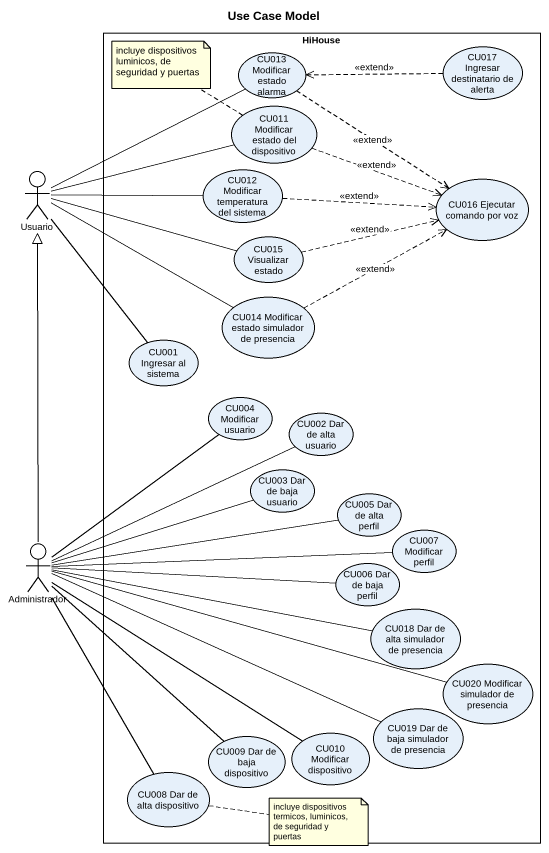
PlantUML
@startuml
title Use Case Model
rectangle HiHouse {
  usecase "CU017 Ingresar destinatario de alerta" as CU017_Ingresar_destinatario
  usecase "CU013 Modificar estado alarma" as CU013_Modificar_estado
  usecase "CU011 Modificar estado del dispositivo" as CU011_Modificar_estado_del
  usecase "CU012 Modificar temperatura del sistema" as CU012_Modificar_temperatura
  usecase "CU016 Ejecutar comando por voz" as CU016_Ejecutar_comando_por
  usecase "CU015 Visualizar estado" as CU015_Visualizar_estado
  usecase "CU014 Modificar estado simulador de presencia" as CU014_Modificar_estado
  usecase "CU001 Ingresar al sistema" as CU001_Ingresar_al_sistema
  usecase "CU004 Modificar usuario" as CU004_Modificar_usuario
  usecase "CU002 Dar de alta usuario" as CU002_Dar_de_alta_usuario
  usecase "CU003 Dar de baja usuario" as CU003_Dar_de_baja_usuario
  usecase "CU005 Dar de alta perfil" as CU005_Dar_de_alta_perfil
  usecase "CU007 Modificar perfil" as CU007_Modificar_perfil
  usecase "CU006 Dar de baja perfil" as CU006_Dar_de_baja_perfil
  usecase "CU018 Dar de alta simulador de presencia" as CU018_Dar_de_alta_simulador
  usecase "CU020 Modificar simulador de presencia" as CU020_Modificar_simulador
  usecase "CU019 Dar de baja simulador de presencia" as CU019_Dar_de_baja_simulador
  usecase "CU009 Dar de baja dispositivo" as CU009_Dar_de_baja
  usecase "CU010 Modificar dispositivo" as CU010_Modificar_dispositivo
  usecase "CU008 Dar de alta dispositivo" as CU008_Dar_de_alta
}
actor Usuario
actor Administrador
CU017_Ingresar_destinatario .left.> CU013_Modificar_estado : <<extend>>
CU013_Modificar_estado ..> CU016_Ejecutar_comando_por : <<extend>>
CU011_Modificar_estado_del .right.> CU016_Ejecutar_comando_por : <<extend>>
Usuario -right- CU013_Modificar_estado
Usuario -right- CU011_Modificar_estado_del
Usuario -right- CU012_Modificar_temperatura
Usuario -right- CU015_Visualizar_estado
Usuario -right- CU014_Modificar_estado
Usuario -- CU001_Ingresar_al_sistema
CU012_Modificar_temperatura .right.> CU016_Ejecutar_comando_por : <<extend>>
CU015_Visualizar_estado .right.> CU016_Ejecutar_comando_por : <<extend>>
CU014_Modificar_estado .right.> CU016_Ejecutar_comando_por : <<extend>>
Administrador -up-|> Usuario
Administrador -up- CU004_Modificar_usuario
Administrador -right- CU002_Dar_de_alta_usuario
Administrador -right- CU003_Dar_de_baja_usuario
Administrador -right- CU005_Dar_de_alta_perfil
Administrador -right- CU007_Modificar_perfil
Administrador -right- CU006_Dar_de_baja_perfil
Administrador -right- CU018_Dar_de_alta_simulador
Administrador -right- CU020_Modificar_simulador
Administrador -right- CU019_Dar_de_baja_simulador
Administrador -- CU009_Dar_de_baja
Administrador -- CU010_Modificar_dispositivo
Administrador -- CU008_Dar_de_alta
note top of CU011_Modificar_estado_del : incluye dispositivos luminicos, de seguridad y puertas
note right of CU008_Dar_de_alta : incluye dispositivos termicos, luminicos, de seguridad y puertas
@enduml
